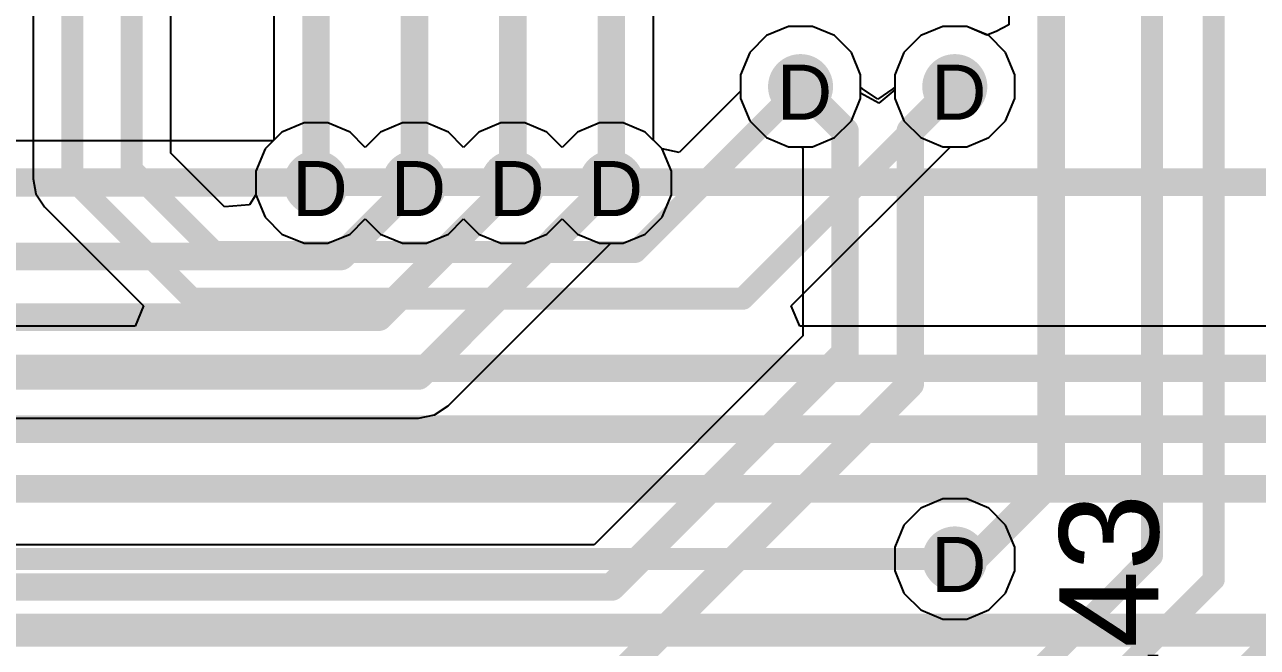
# Model space of a CAD drawing. Header units: inches. Extents: x -11 to 5428, y 0 to 5423.
# Drawn here: x 183.24 to 194.61, y 50.71 to 56.45 of the extents above; entities that cross this region are included whole.
import ezdxf

# ---------------------------------------------------------------- set-up
doc = ezdxf.new("R2010")
doc.units = ezdxf.units.IN
for name, color, linetype in [('Bottom Layer', 5, 'Continuous'), ('Dimension', 6, 'Continuous'), ('Drill Drawing', 1, 'Continuous'), ('GND', 16, 'Continuous'), ('PWR', 76, 'Continuous'), ('Top Layer', 1, 'Continuous'), ('Top Overlay', 2, 'Continuous'), ('Via Holes', 16, 'Continuous')]:
    doc.layers.add(name, color=color, linetype=linetype)
doc.styles.add('Arial', font='', dxfattribs={"height": 0.2})
doc.styles.get('Arial').set_extended_font_data('Arial')

msp = doc.modelspace()

# ---------------------------------------------------------------- hatches: boundary and pattern name
at = {"layer": 'Bottom Layer'}
h = msp.add_hatch(color=5, dxfattribs=at)
edge = h.paths.add_edge_path()
edge.add_arc((190.398, 55.88), 0.3, 0, 360)
h = msp.add_hatch(color=5, dxfattribs=at)
edge = h.paths.add_edge_path()
edge.add_arc((191.821, 55.88), 0.3, 0, 360)
h = msp.add_hatch(color=5, dxfattribs=at)
edge = h.paths.add_edge_path()
edge.add_arc((185.928, 54.991), 0.3, 0, 360)
h = msp.add_hatch(color=5, dxfattribs=at)
edge = h.paths.add_edge_path()
edge.add_arc((186.836, 54.991), 0.3, 0, 360)
h = msp.add_hatch(color=5, dxfattribs=at)
edge = h.paths.add_edge_path()
edge.add_arc((187.744, 54.991), 0.3, 0, 360)
h = msp.add_hatch(color=5, dxfattribs=at)
edge = h.paths.add_edge_path()
edge.add_arc((188.653, 54.991), 0.3, 0, 360)
h = msp.add_hatch(color=5, dxfattribs=at)
edge = h.paths.add_edge_path()
edge.add_arc((191.821, 51.525), 0.3, 0, 360)
at = {"layer": 'GND'}
h = msp.add_hatch(color=16, dxfattribs=at)
edge = h.paths.add_edge_path()
edge.add_arc((190.398, 55.88), 0.3, 0, 360)
h = msp.add_hatch(color=16, dxfattribs=at)
edge = h.paths.add_edge_path()
edge.add_arc((191.821, 55.88), 0.3, 0, 360)
h = msp.add_hatch(color=16, dxfattribs=at)
edge = h.paths.add_edge_path()
edge.add_arc((185.928, 54.991), 0.3, 0, 360)
h = msp.add_hatch(color=16, dxfattribs=at)
edge = h.paths.add_edge_path()
edge.add_arc((186.836, 54.991), 0.3, 0, 360)
h = msp.add_hatch(color=16, dxfattribs=at)
edge = h.paths.add_edge_path()
edge.add_arc((187.744, 54.991), 0.3, 0, 360)
h = msp.add_hatch(color=16, dxfattribs=at)
edge = h.paths.add_edge_path()
edge.add_arc((188.653, 54.991), 0.3, 0, 360)
h = msp.add_hatch(color=16, dxfattribs=at)
edge = h.paths.add_edge_path()
edge.add_arc((191.821, 51.525), 0.3, 0, 360)
at = {"layer": 'PWR'}
h = msp.add_hatch(color=76, dxfattribs=at)
edge = h.paths.add_edge_path()
edge.add_arc((190.398, 55.88), 0.3, 0, 360)
h = msp.add_hatch(color=76, dxfattribs=at)
edge = h.paths.add_edge_path()
edge.add_arc((191.821, 55.88), 0.3, 0, 360)
h = msp.add_hatch(color=76, dxfattribs=at)
edge = h.paths.add_edge_path()
edge.add_arc((185.928, 54.991), 0.3, 0, 360)
h = msp.add_hatch(color=76, dxfattribs=at)
edge = h.paths.add_edge_path()
edge.add_arc((186.836, 54.991), 0.3, 0, 360)
h = msp.add_hatch(color=76, dxfattribs=at)
edge = h.paths.add_edge_path()
edge.add_arc((187.744, 54.991), 0.3, 0, 360)
h = msp.add_hatch(color=76, dxfattribs=at)
edge = h.paths.add_edge_path()
edge.add_arc((188.653, 54.991), 0.3, 0, 360)
h = msp.add_hatch(color=76, dxfattribs=at)
edge = h.paths.add_edge_path()
edge.add_arc((191.821, 51.525), 0.3, 0, 360)
at = {"layer": 'Top Layer'}
h = msp.add_hatch(color=1, dxfattribs=at)
edge = h.paths.add_edge_path()
edge.add_arc((190.398, 55.88), 0.3, 0, 360)
h = msp.add_hatch(color=1, dxfattribs=at)
edge = h.paths.add_edge_path()
edge.add_arc((191.821, 55.88), 0.3, 0, 360)
h = msp.add_hatch(color=1, dxfattribs=at)
edge = h.paths.add_edge_path()
edge.add_arc((185.928, 54.991), 0.3, 0, 360)
h = msp.add_hatch(color=1, dxfattribs=at)
edge = h.paths.add_edge_path()
edge.add_arc((186.836, 54.991), 0.3, 0, 360)
h = msp.add_hatch(color=1, dxfattribs=at)
edge = h.paths.add_edge_path()
edge.add_arc((187.744, 54.991), 0.3, 0, 360)
h = msp.add_hatch(color=1, dxfattribs=at)
edge = h.paths.add_edge_path()
edge.add_arc((188.653, 54.991), 0.3, 0, 360)
h = msp.add_hatch(color=1, dxfattribs=at)
edge = h.paths.add_edge_path()
edge.add_arc((191.821, 51.525), 0.3, 0, 360)
at = {"layer": 'Via Holes'}
h = msp.add_hatch(color=7, dxfattribs=at)
edge = h.paths.add_edge_path()
edge.add_arc((190.398, 55.88), 0.15, 0, 360)
h = msp.add_hatch(color=7, dxfattribs=at)
edge = h.paths.add_edge_path()
edge.add_arc((191.821, 55.88), 0.15, 0, 360)
h = msp.add_hatch(color=7, dxfattribs=at)
edge = h.paths.add_edge_path()
edge.add_arc((185.928, 54.991), 0.15, 0, 360)
h = msp.add_hatch(color=7, dxfattribs=at)
edge = h.paths.add_edge_path()
edge.add_arc((186.836, 54.991), 0.15, 0, 360)
h = msp.add_hatch(color=7, dxfattribs=at)
edge = h.paths.add_edge_path()
edge.add_arc((187.744, 54.991), 0.15, 0, 360)
h = msp.add_hatch(color=7, dxfattribs=at)
edge = h.paths.add_edge_path()
edge.add_arc((188.653, 54.991), 0.15, 0, 360)
h = msp.add_hatch(color=7, dxfattribs=at)
edge = h.paths.add_edge_path()
edge.add_arc((191.821, 51.525), 0.15, 0, 360)

# ---------------------------------------------------------------- linework, layer by layer
at = {"layer": 'Bottom Layer'}
for p, q in [((192.321, 57.269), (192.321, 56.45)), ((190.288, 56.434), (190.085, 56.35)), ((190.509, 56.434), (190.288, 56.434)), ((190.712, 56.35), (190.509, 56.434)), ((191.711, 56.434), (191.507, 56.35)), ((191.931, 56.434), (191.711, 56.434)), ((192.118, 56.356), (191.931, 56.434)), ((192.321, 56.45), (192.203, 56.387)), ((190.085, 56.35), (189.929, 56.194)), ((190.868, 56.194), (190.712, 56.35)), ((191.507, 56.35), (191.351, 56.194)), ((192.203, 56.387), (192.118, 56.356)), ((189.929, 56.194), (189.844, 55.99)), ((190.952, 55.99), (190.868, 56.194)), ((191.351, 56.194), (191.267, 55.99)), ((189.844, 55.99), (189.844, 55.77)), ((190.952, 55.875), (190.952, 55.99)), ((191.267, 55.99), (191.267, 55.875)), ((190.969, 55.859), (190.952, 55.875)), ((191.11, 55.763), (190.969, 55.859)), ((191.25, 55.859), (191.11, 55.763)), ((191.267, 55.875), (191.25, 55.859)), ((189.844, 55.77), (189.929, 55.566)), ((185.818, 55.545), (185.614, 55.461)), ((186.038, 55.545), (185.818, 55.545)), ((186.242, 55.461), (186.038, 55.545)), ((186.726, 55.545), (186.522, 55.461)), ((186.946, 55.545), (186.726, 55.545)), ((187.15, 55.461), (186.946, 55.545)), ((187.634, 55.545), (187.431, 55.461)), ((187.855, 55.545), (187.634, 55.545)), ((188.058, 55.461), (187.855, 55.545)), ((188.542, 55.545), (188.339, 55.461)), ((188.763, 55.545), (188.542, 55.545)), ((188.966, 55.461), (188.763, 55.545)), ((189.929, 55.566), (190.085, 55.41)), ((185.614, 55.461), (185.533, 55.379)), ((186.382, 55.32), (186.242, 55.461)), ((186.522, 55.461), (186.382, 55.32)), ((187.29, 55.32), (187.15, 55.461)), ((187.431, 55.461), (187.29, 55.32)), ((188.199, 55.32), (188.058, 55.461)), ((188.339, 55.461), (188.199, 55.32)), ((189.122, 55.305), (188.966, 55.461)), ((190.085, 55.41), (190.288, 55.326)), ((185.533, 55.379), (180.315, 55.379)), ((189.207, 55.101), (189.122, 55.305)), ((190.288, 55.326), (190.403, 55.326)), ((190.403, 55.326), (190.42, 55.309)), ((190.42, 55.309), (190.42, 53.581)), ((189.207, 54.881), (189.207, 55.101)), ((189.122, 54.677), (189.207, 54.881)), ((188.966, 54.521), (189.122, 54.677)), ((188.763, 54.437), (188.966, 54.521)), ((187.148, 52.937), (188.648, 54.437)), ((188.648, 54.437), (188.763, 54.437)), ((190.42, 53.581), (188.494, 51.655)), ((187.022, 52.853), (187.148, 52.937)), ((175.44, 52.823), (186.874, 52.823)), ((186.874, 52.823), (187.022, 52.853)), ((188.494, 51.655), (175.135, 51.655))]:
    msp.add_line(p, q, dxfattribs=at)
for points in [[(194.21, 51.335, 0.203, 0.203, 0), (194.21, 58.166, 0.203, 0.203, 0)], [(193.639, 51.552, 0.203, 0.203, 0), (193.639, 57.873, 0.203, 0.203, 0)], [(192.71, 52.236, 0.254, 0.254, 0), (192.71, 57.429, 0.254, 0.254, 0)], [(190.398, 55.88, 0.254, 0.254, 0), (190.808, 55.47, 0.254, 0.254, 0)], [(191.411, 55.47, 0.254, 0.254, 0), (191.821, 55.88, 0.254, 0.254, 0)], [(190.808, 53.42, 0.254, 0.254, 0), (190.808, 55.47, 0.254, 0.254, 0)], [(191.411, 53.139, 0.254, 0.254, 0), (191.411, 55.47, 0.254, 0.254, 0)], [(174.541, 54.991, 0.254, 0.254, 0), (185.928, 54.991, 0.254, 0.254, 0)], [(186.159, 54.314, 0.254, 0.254, 0), (186.836, 54.991, 0.254, 0.254, 0)], [(186.508, 53.754, 0.254, 0.254, 0), (187.744, 54.991, 0.254, 0.254, 0)], [(186.874, 53.212, 0.254, 0.254, 0), (188.653, 54.991, 0.254, 0.254, 0)], [(174.747, 54.314, 0.254, 0.254, 0), (186.159, 54.314, 0.254, 0.254, 0)], [(175.049, 53.754, 0.254, 0.254, 0), (186.508, 53.754, 0.254, 0.254, 0)], [(188.655, 51.266, 0.254, 0.254, 0), (190.808, 53.42, 0.254, 0.254, 0)], [(175.279, 53.212, 0.254, 0.254, 0), (186.874, 53.212, 0.254, 0.254, 0)], [(188.792, 50.521, 0.254, 0.254, 0), (191.411, 53.139, 0.254, 0.254, 0)], [(191.821, 51.347, 0.254, 0.254, 0), (192.71, 52.236, 0.254, 0.254, 0)], [(191.955, 49.867, 0.203, 0.203, 0), (193.639, 51.552, 0.203, 0.203, 0)], [(192.2, 49.325, 0.203, 0.203, 0), (194.21, 51.335, 0.203, 0.203, 0)], [(175.135, 51.266, 0.254, 0.254, 0), (188.655, 51.266, 0.254, 0.254, 0)], [(190.387, 46.413, 0.203, 0.203, 0), (195.097, 51.123, 0.203, 0.203, 0)]]:
    msp.add_lwpolyline(points, format="xyseb", dxfattribs=at)
for points in [[(190.335, 55.88, 0.127, 0.127, 1), (190.462, 55.88, 0.127, 0.127, 1)], [(191.757, 55.88, 0.127, 0.127, 1), (191.884, 55.88, 0.127, 0.127, 1)], [(190.745, 55.47, 0.127, 0.127, 1), (190.872, 55.47, 0.127, 0.127, 1)], [(190.745, 55.47, 0.127, 0.127, 1), (190.872, 55.47, 0.127, 0.127, 1)], [(191.347, 55.47, 0.127, 0.127, 1), (191.474, 55.47, 0.127, 0.127, 1)], [(191.347, 55.47, 0.127, 0.127, 1), (191.474, 55.47, 0.127, 0.127, 1)], [(185.865, 54.991, 0.127, 0.127, 1), (185.992, 54.991, 0.127, 0.127, 1)], [(186.773, 54.991, 0.127, 0.127, 1), (186.9, 54.991, 0.127, 0.127, 1)], [(187.681, 54.991, 0.127, 0.127, 1), (187.808, 54.991, 0.127, 0.127, 1)], [(188.589, 54.991, 0.127, 0.127, 1), (188.716, 54.991, 0.127, 0.127, 1)], [(186.096, 54.314, 0.127, 0.127, 1), (186.223, 54.314, 0.127, 0.127, 1)], [(186.096, 54.314, 0.127, 0.127, 1), (186.223, 54.314, 0.127, 0.127, 1)], [(186.444, 53.754, 0.127, 0.127, 1), (186.571, 53.754, 0.127, 0.127, 1)], [(186.444, 53.754, 0.127, 0.127, 1), (186.571, 53.754, 0.127, 0.127, 1)], [(190.745, 53.42, 0.127, 0.127, 1), (190.872, 53.42, 0.127, 0.127, 1)], [(190.745, 53.42, 0.127, 0.127, 1), (190.872, 53.42, 0.127, 0.127, 1)], [(186.81, 53.212, 0.127, 0.127, 1), (186.937, 53.212, 0.127, 0.127, 1)], [(186.81, 53.212, 0.127, 0.127, 1), (186.937, 53.212, 0.127, 0.127, 1)], [(191.347, 53.139, 0.127, 0.127, 1), (191.474, 53.139, 0.127, 0.127, 1)], [(191.347, 53.139, 0.127, 0.127, 1), (191.474, 53.139, 0.127, 0.127, 1)], [(192.646, 52.236, 0.127, 0.127, 1), (192.773, 52.236, 0.127, 0.127, 1)], [(192.646, 52.236, 0.127, 0.127, 1), (192.773, 52.236, 0.127, 0.127, 1)], [(193.588, 51.552, 0.102, 0.102, 1), (193.69, 51.552, 0.102, 0.102, 1)], [(193.588, 51.552, 0.102, 0.102, 1), (193.69, 51.552, 0.102, 0.102, 1)], [(191.757, 51.347, 0.127, 0.127, 1), (191.884, 51.347, 0.127, 0.127, 1)], [(194.159, 51.335, 0.102, 0.102, 1), (194.261, 51.335, 0.102, 0.102, 1)], [(194.159, 51.335, 0.102, 0.102, 1), (194.261, 51.335, 0.102, 0.102, 1)], [(188.591, 51.266, 0.127, 0.127, 1), (188.718, 51.266, 0.127, 0.127, 1)], [(188.591, 51.266, 0.127, 0.127, 1), (188.718, 51.266, 0.127, 0.127, 1)]]:
    msp.add_lwpolyline(points, format="xyseb", close=True, dxfattribs=at)
at = {"layer": 'Dimension'}
msp.add_lwpolyline([(0, 55, 0.254, 0.254, 0), (344, 55, 0.254, 0.254, 0)], format="xyseb", dxfattribs=at)
at = {"layer": 'GND'}
for p, q in [((190.288, 56.434), (190.085, 56.35)), ((190.509, 56.434), (190.288, 56.434)), ((190.712, 56.35), (190.509, 56.434)), ((191.711, 56.434), (191.507, 56.35)), ((191.931, 56.434), (191.711, 56.434)), ((192.135, 56.35), (191.931, 56.434)), ((190.085, 56.35), (189.929, 56.194)), ((190.868, 56.194), (190.712, 56.35)), ((191.507, 56.35), (191.351, 56.194)), ((192.29, 56.194), (192.135, 56.35)), ((189.929, 56.194), (189.844, 55.99)), ((190.952, 55.99), (190.868, 56.194)), ((191.351, 56.194), (191.267, 55.99)), ((192.375, 55.99), (192.29, 56.194)), ((189.844, 55.99), (189.844, 55.77)), ((190.952, 55.77), (190.952, 55.99)), ((191.267, 55.99), (191.267, 55.77)), ((192.375, 55.77), (192.375, 55.99)), ((189.844, 55.77), (189.929, 55.566)), ((190.868, 55.566), (190.952, 55.77)), ((191.267, 55.77), (191.351, 55.566)), ((192.29, 55.566), (192.375, 55.77)), ((185.818, 55.545), (185.614, 55.461)), ((186.038, 55.545), (185.818, 55.545)), ((186.242, 55.461), (186.038, 55.545)), ((186.726, 55.545), (186.522, 55.461)), ((186.946, 55.545), (186.726, 55.545)), ((187.15, 55.461), (186.946, 55.545)), ((187.634, 55.545), (187.431, 55.461)), ((187.855, 55.545), (187.634, 55.545)), ((188.058, 55.461), (187.855, 55.545)), ((188.542, 55.545), (188.339, 55.461)), ((188.763, 55.545), (188.542, 55.545)), ((188.966, 55.461), (188.763, 55.545)), ((189.929, 55.566), (190.085, 55.41)), ((190.712, 55.41), (190.868, 55.566)), ((191.351, 55.566), (191.507, 55.41)), ((192.135, 55.41), (192.29, 55.566)), ((185.614, 55.461), (185.458, 55.305)), ((186.382, 55.32), (186.242, 55.461)), ((186.522, 55.461), (186.382, 55.32)), ((187.29, 55.32), (187.15, 55.461)), ((187.431, 55.461), (187.29, 55.32)), ((188.199, 55.32), (188.058, 55.461)), ((188.339, 55.461), (188.199, 55.32)), ((189.122, 55.305), (188.966, 55.461)), ((190.085, 55.41), (190.288, 55.326)), ((190.509, 55.326), (190.712, 55.41)), ((191.507, 55.41), (191.711, 55.326)), ((191.931, 55.326), (192.135, 55.41)), ((185.458, 55.305), (185.374, 55.101)), ((189.207, 55.101), (189.122, 55.305)), ((190.288, 55.326), (190.509, 55.326)), ((191.711, 55.326), (191.931, 55.326)), ((185.374, 55.101), (185.374, 54.881)), ((189.207, 54.881), (189.207, 55.101)), ((185.374, 54.881), (185.458, 54.677)), ((189.122, 54.677), (189.207, 54.881)), ((185.458, 54.677), (185.614, 54.521)), ((186.242, 54.521), (186.382, 54.662)), ((186.382, 54.662), (186.522, 54.521)), ((187.15, 54.521), (187.29, 54.662)), ((187.29, 54.662), (187.431, 54.521)), ((188.058, 54.521), (188.199, 54.662)), ((188.199, 54.662), (188.339, 54.521)), ((188.966, 54.521), (189.122, 54.677)), ((185.614, 54.521), (185.818, 54.437)), ((186.038, 54.437), (186.242, 54.521)), ((186.522, 54.521), (186.726, 54.437)), ((186.946, 54.437), (187.15, 54.521)), ((187.431, 54.521), (187.634, 54.437)), ((187.855, 54.437), (188.058, 54.521)), ((188.339, 54.521), (188.542, 54.437)), ((188.763, 54.437), (188.966, 54.521)), ((185.818, 54.437), (186.038, 54.437)), ((186.726, 54.437), (186.946, 54.437)), ((187.634, 54.437), (187.855, 54.437)), ((188.542, 54.437), (188.763, 54.437)), ((191.507, 51.994), (191.351, 51.838)), ((191.711, 52.079), (191.507, 51.994)), ((191.931, 52.079), (191.711, 52.079)), ((192.135, 51.994), (191.931, 52.079)), ((192.29, 51.838), (192.135, 51.994)), ((191.351, 51.838), (191.267, 51.635)), ((192.375, 51.635), (192.29, 51.838)), ((191.267, 51.635), (191.267, 51.414)), ((192.375, 51.414), (192.375, 51.635)), ((191.267, 51.414), (191.351, 51.211)), ((192.29, 51.211), (192.375, 51.414)), ((191.351, 51.211), (191.507, 51.055)), ((192.135, 51.055), (192.29, 51.211)), ((191.507, 51.055), (191.711, 50.971)), ((191.711, 50.971), (191.931, 50.971)), ((191.931, 50.971), (192.135, 51.055))]:
    msp.add_line(p, q, dxfattribs=at)
at = {"layer": 'PWR'}
for p, q in [((190.288, 56.434), (190.085, 56.35)), ((190.509, 56.434), (190.288, 56.434)), ((190.712, 56.35), (190.509, 56.434)), ((191.711, 56.434), (191.507, 56.35)), ((191.931, 56.434), (191.711, 56.434)), ((192.135, 56.35), (191.931, 56.434)), ((190.085, 56.35), (189.929, 56.194)), ((190.868, 56.194), (190.712, 56.35)), ((191.507, 56.35), (191.351, 56.194)), ((192.29, 56.194), (192.135, 56.35)), ((189.929, 56.194), (189.844, 55.99)), ((190.952, 55.99), (190.868, 56.194)), ((191.351, 56.194), (191.267, 55.99)), ((192.375, 55.99), (192.29, 56.194)), ((189.844, 55.99), (189.844, 55.77)), ((190.952, 55.77), (190.952, 55.99)), ((191.267, 55.99), (191.267, 55.77)), ((192.375, 55.77), (192.375, 55.99)), ((189.844, 55.77), (189.929, 55.566)), ((190.868, 55.566), (190.952, 55.77)), ((191.267, 55.77), (191.351, 55.566)), ((192.29, 55.566), (192.375, 55.77)), ((185.818, 55.545), (185.614, 55.461)), ((186.038, 55.545), (185.818, 55.545)), ((186.242, 55.461), (186.038, 55.545)), ((186.726, 55.545), (186.522, 55.461)), ((186.946, 55.545), (186.726, 55.545)), ((187.15, 55.461), (186.946, 55.545)), ((187.634, 55.545), (187.431, 55.461)), ((187.855, 55.545), (187.634, 55.545)), ((188.058, 55.461), (187.855, 55.545)), ((188.542, 55.545), (188.339, 55.461)), ((188.763, 55.545), (188.542, 55.545)), ((188.966, 55.461), (188.763, 55.545)), ((189.929, 55.566), (190.085, 55.41)), ((190.712, 55.41), (190.868, 55.566)), ((191.351, 55.566), (191.507, 55.41)), ((192.135, 55.41), (192.29, 55.566)), ((185.614, 55.461), (185.458, 55.305)), ((186.382, 55.32), (186.242, 55.461)), ((186.522, 55.461), (186.382, 55.32)), ((187.29, 55.32), (187.15, 55.461)), ((187.431, 55.461), (187.29, 55.32)), ((188.199, 55.32), (188.058, 55.461)), ((188.339, 55.461), (188.199, 55.32)), ((189.122, 55.305), (188.966, 55.461)), ((190.085, 55.41), (190.288, 55.326)), ((190.509, 55.326), (190.712, 55.41)), ((191.507, 55.41), (191.711, 55.326)), ((191.931, 55.326), (192.135, 55.41)), ((185.458, 55.305), (185.374, 55.101)), ((189.207, 55.101), (189.122, 55.305)), ((190.288, 55.326), (190.509, 55.326)), ((191.711, 55.326), (191.931, 55.326)), ((185.374, 55.101), (185.374, 54.881)), ((189.207, 54.881), (189.207, 55.101)), ((185.374, 54.881), (185.458, 54.677)), ((189.122, 54.677), (189.207, 54.881)), ((185.458, 54.677), (185.614, 54.521)), ((186.242, 54.521), (186.382, 54.662)), ((186.382, 54.662), (186.522, 54.521)), ((187.15, 54.521), (187.29, 54.662)), ((187.29, 54.662), (187.431, 54.521)), ((188.058, 54.521), (188.199, 54.662)), ((188.199, 54.662), (188.339, 54.521)), ((188.966, 54.521), (189.122, 54.677)), ((185.614, 54.521), (185.818, 54.437)), ((186.038, 54.437), (186.242, 54.521)), ((186.522, 54.521), (186.726, 54.437)), ((186.946, 54.437), (187.15, 54.521)), ((187.431, 54.521), (187.634, 54.437)), ((187.855, 54.437), (188.058, 54.521)), ((188.339, 54.521), (188.542, 54.437)), ((188.763, 54.437), (188.966, 54.521)), ((185.818, 54.437), (186.038, 54.437)), ((186.726, 54.437), (186.946, 54.437)), ((187.634, 54.437), (187.855, 54.437)), ((188.542, 54.437), (188.763, 54.437)), ((191.507, 51.994), (191.351, 51.838)), ((191.711, 52.079), (191.507, 51.994)), ((191.931, 52.079), (191.711, 52.079)), ((192.135, 51.994), (191.931, 52.079)), ((192.29, 51.838), (192.135, 51.994)), ((191.351, 51.838), (191.267, 51.635)), ((192.375, 51.635), (192.29, 51.838)), ((191.267, 51.635), (191.267, 51.414)), ((192.375, 51.414), (192.375, 51.635)), ((191.267, 51.414), (191.351, 51.211)), ((192.29, 51.211), (192.375, 51.414)), ((191.351, 51.211), (191.507, 51.055)), ((192.135, 51.055), (192.29, 51.211)), ((191.507, 51.055), (191.711, 50.971)), ((191.711, 50.971), (191.931, 50.971)), ((191.931, 50.971), (192.135, 51.055))]:
    msp.add_line(p, q, dxfattribs=at)
at = {"layer": 'Top Layer'}
for p, q in [((183.317, 77.71), (183.317, 55.029)), ((184.589, 55.268), (184.589, 77.345)), ((185.54, 68.504), (185.54, 55.386)), ((189.041, 55.386), (189.041, 68.009)), ((190.288, 56.434), (190.085, 56.35)), ((190.509, 56.434), (190.288, 56.434)), ((190.712, 56.35), (190.509, 56.434)), ((191.711, 56.434), (191.507, 56.35)), ((191.931, 56.434), (191.711, 56.434)), ((192.135, 56.35), (191.931, 56.434)), ((190.085, 56.35), (189.929, 56.194)), ((190.868, 56.194), (190.712, 56.35)), ((191.507, 56.35), (191.351, 56.194)), ((192.29, 56.194), (192.135, 56.35)), ((189.929, 56.194), (189.844, 55.99)), ((190.952, 55.99), (190.868, 56.194)), ((191.351, 56.194), (191.267, 55.99)), ((192.375, 55.99), (192.29, 56.194)), ((189.844, 55.99), (189.844, 55.839)), ((190.952, 55.82), (190.952, 55.99)), ((191.267, 55.99), (191.267, 55.851)), ((192.375, 55.77), (192.375, 55.99)), ((189.844, 55.839), (189.279, 55.274)), ((191.267, 55.851), (191.121, 55.727)), ((191.121, 55.727), (190.952, 55.82)), ((192.29, 55.566), (192.375, 55.77)), ((192.135, 55.41), (192.29, 55.566)), ((185.54, 55.386), (185.458, 55.305)), ((189.122, 55.305), (189.041, 55.386)), ((191.931, 55.326), (192.135, 55.41)), ((185.458, 55.305), (185.374, 55.101)), ((189.279, 55.274), (189.122, 55.305)), ((190.312, 53.859), (191.78, 55.326)), ((191.78, 55.326), (191.931, 55.326)), ((185.085, 54.772), (184.589, 55.268)), ((185.374, 55.101), (185.374, 54.881)), ((183.317, 55.029), (183.317, 55.029)), ((183.317, 55.029), (183.344, 54.89)), ((183.344, 54.89), (183.423, 54.773)), ((185.374, 54.881), (185.313, 54.789)), ((183.423, 54.773), (184.337, 53.859)), ((185.313, 54.789), (185.085, 54.772)), ((184.337, 53.859), (184.259, 53.671)), ((190.39, 53.671), (190.312, 53.859)), ((184.259, 53.671), (168.211, 53.671)), ((211.495, 53.671), (190.39, 53.671))]:
    msp.add_line(p, q, dxfattribs=at)
for points in [[(183.679, 55.029, 0.203, 0.203, 0), (183.679, 77.71, 0.203, 0.203, 0)], [(184.226, 55.118, 0.203, 0.203, 0), (184.226, 77.495, 0.203, 0.203, 0)], [(185.928, 54.991, 0.254, 0.254, 0), (185.928, 68.504, 0.254, 0.254, 0)], [(186.836, 54.991, 0.254, 0.254, 0), (186.836, 68.452, 0.254, 0.254, 0)], [(187.744, 54.991, 0.254, 0.254, 0), (187.744, 68.289, 0.254, 0.254, 0)], [(188.653, 54.991, 0.254, 0.254, 0), (188.653, 68.17, 0.254, 0.254, 0)], [(188.874, 54.356, 0.203, 0.203, 0), (190.398, 55.88, 0.203, 0.203, 0)], [(189.866, 53.925, 0.203, 0.203, 0), (191.821, 55.88, 0.203, 0.203, 0)], [(184.226, 55.118, 0.203, 0.203, 0), (184.988, 54.356, 0.203, 0.203, 0)], [(183.679, 55.029, 0.203, 0.203, 0), (184.783, 53.925, 0.203, 0.203, 0)], [(184.988, 54.356, 0.203, 0.203, 0), (188.874, 54.356, 0.203, 0.203, 0)], [(184.783, 53.925, 0.203, 0.203, 0), (189.866, 53.925, 0.203, 0.203, 0)], [(167.729, 53.282, 0.254, 0.254, 0), (211.495, 53.282, 0.254, 0.254, 0)], [(168.092, 52.722, 0.254, 0.254, 0), (211.196, 52.722, 0.254, 0.254, 0)], [(172.59, 52.171, 0.254, 0.254, 0), (210.881, 52.171, 0.254, 0.254, 0)], [(172.81, 51.525, 0.203, 0.203, 0), (191.821, 51.525, 0.203, 0.203, 0)], [(180.523, 50.869, 0.305, 0.305, 0), (201.4, 50.869, 0.305, 0.305, 0)]]:
    msp.add_lwpolyline(points, format="xyseb", dxfattribs=at)
for points in [[(190.348, 55.88, 0.102, 0.102, 1), (190.449, 55.88, 0.102, 0.102, 1)], [(191.77, 55.88, 0.102, 0.102, 1), (191.872, 55.88, 0.102, 0.102, 1)], [(184.175, 55.118, 0.102, 0.102, 1), (184.277, 55.118, 0.102, 0.102, 1)], [(184.175, 55.118, 0.102, 0.102, 1), (184.277, 55.118, 0.102, 0.102, 1)], [(183.628, 55.029, 0.102, 0.102, 1), (183.73, 55.029, 0.102, 0.102, 1)], [(183.628, 55.029, 0.102, 0.102, 1), (183.73, 55.029, 0.102, 0.102, 1)], [(185.865, 54.991, 0.127, 0.127, 1), (185.992, 54.991, 0.127, 0.127, 1)], [(186.773, 54.991, 0.127, 0.127, 1), (186.9, 54.991, 0.127, 0.127, 1)], [(187.681, 54.991, 0.127, 0.127, 1), (187.808, 54.991, 0.127, 0.127, 1)], [(188.589, 54.991, 0.127, 0.127, 1), (188.716, 54.991, 0.127, 0.127, 1)], [(184.937, 54.356, 0.102, 0.102, 1), (185.039, 54.356, 0.102, 0.102, 1)], [(184.937, 54.356, 0.102, 0.102, 1), (185.039, 54.356, 0.102, 0.102, 1)], [(188.824, 54.356, 0.102, 0.102, 1), (188.925, 54.356, 0.102, 0.102, 1)], [(188.824, 54.356, 0.102, 0.102, 1), (188.925, 54.356, 0.102, 0.102, 1)], [(184.732, 53.925, 0.102, 0.102, 1), (184.834, 53.925, 0.102, 0.102, 1)], [(184.732, 53.925, 0.102, 0.102, 1), (184.834, 53.925, 0.102, 0.102, 1)], [(189.815, 53.925, 0.102, 0.102, 1), (189.917, 53.925, 0.102, 0.102, 1)], [(189.815, 53.925, 0.102, 0.102, 1), (189.917, 53.925, 0.102, 0.102, 1)], [(191.77, 51.525, 0.102, 0.102, 1), (191.872, 51.525, 0.102, 0.102, 1)]]:
    msp.add_lwpolyline(points, format="xyseb", close=True, dxfattribs=at)

# ---------------------------------------------------------------- texts
at = {"layer": 'Drill Drawing', "style": 'Arial'}
for p in [(190.178, 55.575), (191.601, 55.575), (185.708, 54.686), (186.616, 54.686), (187.524, 54.686), (188.433, 54.686), (191.601, 51.22)]:
    msp.add_text('D', height=0.508, dxfattribs=at).set_placement(p)
at = {"layer": 'Top Overlay', "style": 'Arial'}
msp.add_text('C143', height=0.9144, rotation=90, dxfattribs=at).set_placement((193.7, 49.073))

doc.saveas('drawing.dxf')
